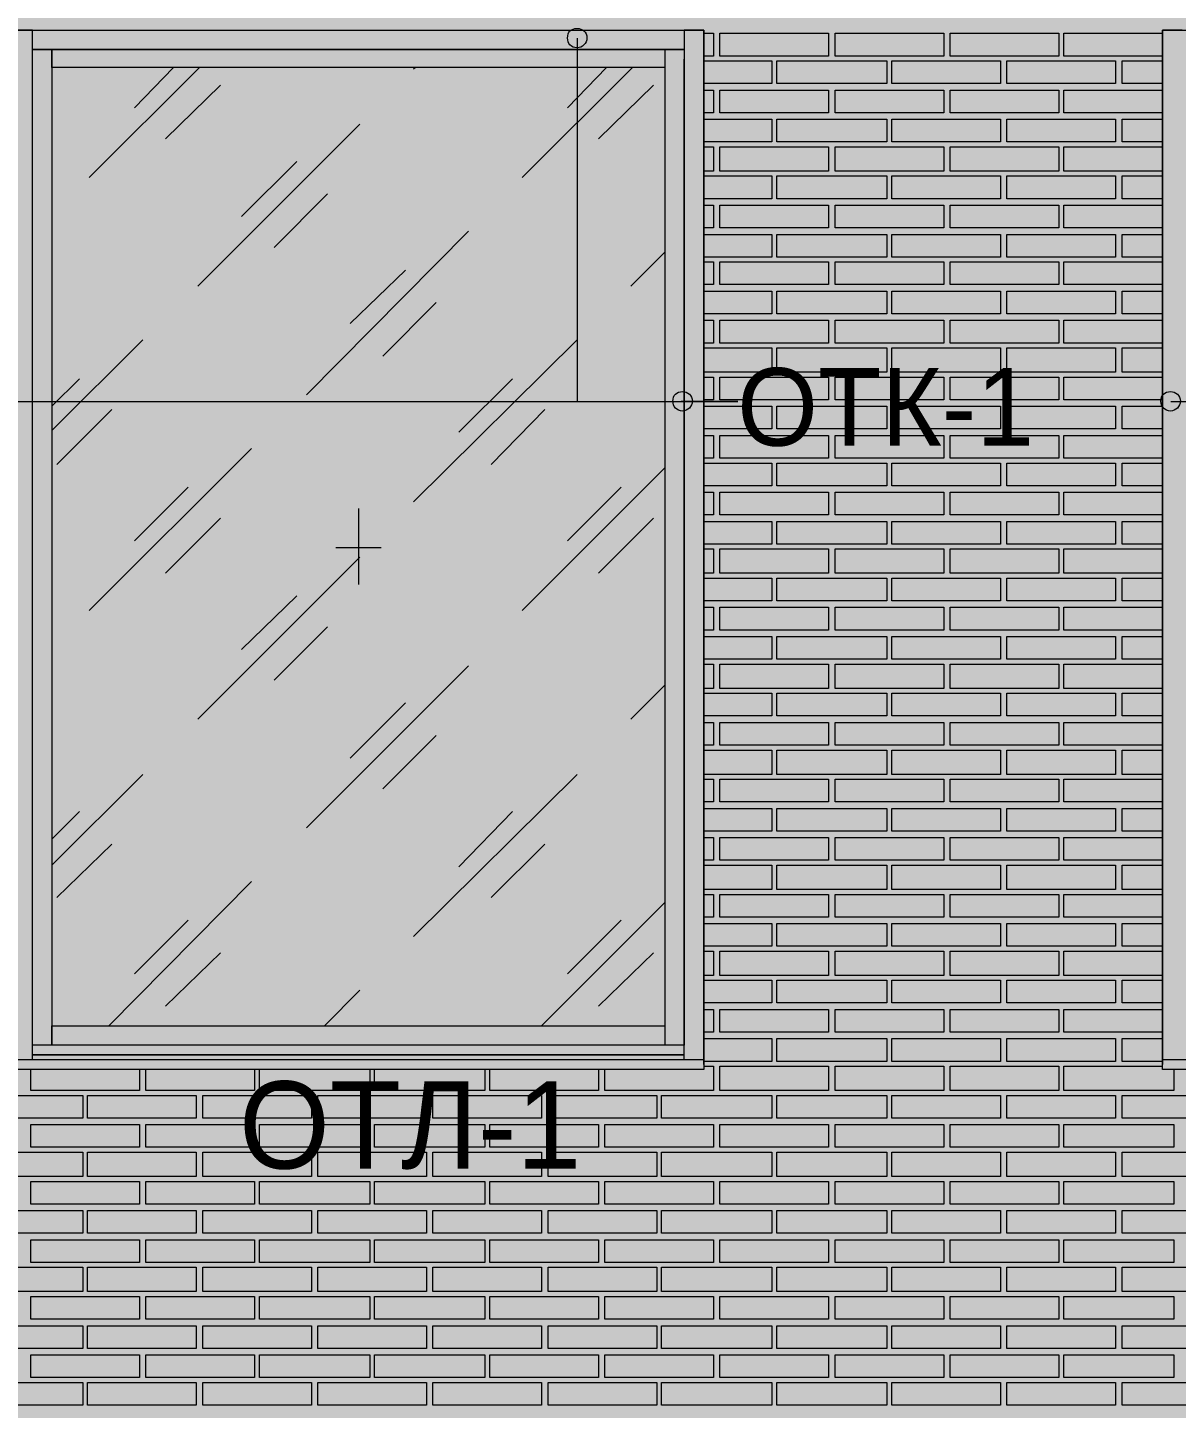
# Model space of a CAD drawing. Header units: millimetres. Extents: x -28928 to 100580, y -22867 to 36490.
# Drawn here: x 44019 to 47017, y 24390 to 27993 of the extents above; entities that cross this region are included whole.
import ezdxf

# ---------------------------------------------------------------- set-up
doc = ezdxf.new("R2010")
doc.units = ezdxf.units.MM
doc.layers.add('PDF _Геометрия', color=7, linetype='Continuous', true_color=0x8f8e8d)
doc.layers.add('PDF _Сплошная заливка', color=7, linetype='Continuous', true_color=0xffffff)
doc.layers.add('PDF _Текст', color=7, linetype='Continuous')

msp = doc.modelspace()

# ---------------------------------------------------------------- hatches: boundary and pattern name
at = {"layer": 'PDF _Сплошная заливка', "true_color": 0xdcd6cf, "transparency": 33554559}
msp.add_hatch(color=254, dxfattribs=at).paths.add_polyline_path([(19133.7, 30089.1), (19133.7, 16343.4), (52641.4, 16343.4), (52641.4, 30089.1)])

# ---------------------------------------------------------------- linework, layer by layer
at = {"layer": 'PDF _Геометрия', "color": 7, "lineweight": 9}
for points in [[(44031.8, 25299.9), (44031.8, 25363.4), (44031.8, 27910.3), (44031.8, 27986.4), (43985.3, 27986.4), (43985.3, 27910.3), (43985.3, 25363.4), (43985.3, 25287.2), (43985.3, 27986.4), (45783.4, 27986.4), (45783.4, 25287.2), (45783.4, 25363.4), (45783.4, 27910.3), (45783.4, 27986.4), (45732.6, 27986.4), (45732.6, 27910.3)], [(45453.4, 27965.3), (45453.4, 27017.6), (45872.2, 27017.6), (45724.1, 27017.6)], [(47031.4, 27986.4), (46980.7, 27986.4), (46980.7, 27910.3), (46980.7, 26636.8), (46980.7, 25363.4), (46980.7, 25287.2), (46980.7, 27986.4), (48778.7, 27986.4)], [(45732.6, 25338), (44031.8, 25338), (44031.8, 27910.3), (44031.8, 27935.7), (44082.6, 27935.7), (44082.6, 27910.3), (44082.6, 25338), (44031.8, 25338)], [(45681.8, 27935.7), (45732.6, 27935.7)], [(45681.8, 27935.7), (45681.8, 27910.3)], [(44179.9, 27601.4), (44467.6, 27889.1)], [(44298.4, 27783.4), (44399.9, 27889.1)], [(45026.1, 27884.9), (45030.3, 27889.1)], [(45309.5, 27601.4), (45597.2, 27889.1)], [(45428, 27783.4), (45529.5, 27889.1)], [(45681.8, 27910.3), (45681.8, 25338)], [(45732.6, 25299.9), (45732.6, 25363.4), (45732.6, 27910.3), (45732.6, 25338)], [(44378.7, 27703), (44522.6, 27842.6)], [(45508.4, 27703), (45652.2, 27842.6)], [(44463.4, 27318), (44886.4, 27741)], [(44577.6, 27499.9), (44721.4, 27643.7)], [(44662.2, 27419.5), (44801.8, 27559.1)], [(44746.8, 27034.5), (45169.9, 27461.8)], [(45593, 27318), (45681.8, 27406.8)], [(44861.1, 27220.7), (45004.9, 27360.3)], [(44945.7, 27136), (45085.3, 27275.7)], [(44082.6, 26941.4), (44319.5, 27178.4)], [(45026.1, 26755.3), (45453.4, 27178.4)], [(44082.6, 27004.9), (44154.5, 27076.8)], [(45144.5, 26937.2), (45284.1, 27076.8)], [(43976.8, 27017.6), (45872.2, 27017.6)], [(44095.3, 26852.6), (44239.1, 26996.4)], [(45229.1, 26852.6), (45368.7, 26996.4)], [(47001.8, 27017.6), (48893, 27017.6)], [(44179.9, 26471.8), (44603, 26894.9)], [(45309.5, 26471.8), (45681.8, 26844.1)], [(44298.4, 26653.7), (44438, 26793.4)], [(45428, 26653.7), (45567.6, 26793.4)], [(44882.2, 26738.4), (44882.2, 26539.5)], [(44378.7, 26569.1), (44522.6, 26713)], [(45508.4, 26569.1), (45652.2, 26713)], [(44823, 26636.8), (44941.4, 26636.8)], [(44463.4, 26188.4), (44886.4, 26611.4)], [(44577.6, 26370.3), (44721.4, 26509.9)], [(44662.2, 26289.9), (44801.8, 26429.5)], [(44746.8, 25904.9), (45169.9, 26328)], [(45593, 26188.4), (45681.8, 26277.2)], [(44861.1, 26086.8), (45004.9, 26230.7)], [(44945.7, 26006.4), (45085.3, 26146)], [(44082.6, 25807.6), (44319.5, 26044.5)], [(45026.1, 25621.4), (45453.4, 26044.5)], [(44082.6, 25875.3), (44154.5, 25947.2)], [(45144.5, 25803.4), (45284.1, 25947.2)], [(44095.3, 25723), (44239.1, 25862.6)], [(45229.1, 25723), (45368.7, 25862.6)], [(44230.7, 25388.7), (44603, 25765.3)], [(45360.3, 25388.7), (45681.8, 25710.3)], [(44298.4, 25524.1), (44438, 25663.7)], [(45428, 25524.1), (45567.6, 25663.7)], [(44378.7, 25439.5), (44522.6, 25579.1)], [(45508.4, 25439.5), (45652.2, 25579.1)], [(44793.4, 25388.7), (44886.4, 25481.8)], [(45732.6, 25338), (45681.8, 25338)], [(45783.4, 25304.1), (45783.4, 25299.9), (43985.3, 25299.9), (43985.3, 25304.1)], [(45783.4, 25299.9), (45783.4, 25274.5), (43985.3, 25274.5), (43985.3, 25299.9)], [(45732.6, 25312.6), (44031.8, 25312.6), (45732.6, 25312.6)], [(45732.6, 25312.6), (44031.8, 25312.6)], [(48778.7, 25304.1), (48778.7, 25299.9), (46980.7, 25299.9), (46980.7, 25304.1)], [(48778.7, 25299.9), (48778.7, 25274.5), (46980.7, 25274.5), (46980.7, 25299.9)], [(45783.4, 25283), (45783.4, 25274.5)], [(46980.7, 25274.5), (46980.7, 25283)]]:
    msp.add_lwpolyline(points, dxfattribs=at)
for points in [[(44057.2, 27935.7), (44031.8, 27935.7), (44031.8, 27986.4), (44057.2, 27986.4), (45732.6, 27986.4), (45732.6, 27935.7)], [(45681.8, 27889.1), (44082.6, 27889.1), (44082.6, 27935.7), (45681.8, 27935.7)], [(45681.8, 25338), (44082.6, 25338), (44082.6, 25388.7), (45681.8, 25388.7)]]:
    msp.add_lwpolyline(points, close=True, dxfattribs=at)
at = {"layer": 'PDF _Геометрия', "lineweight": 9}
for points in [[(45783.4, 27978), (45808.7, 27978), (45808.7, 27918.7), (45783.4, 27918.7)], [(46980.7, 27918.7), (46722.6, 27918.7), (46722.6, 27978), (46980.7, 27978)], [(45783.4, 27906), (45817.2, 27906), (45961.1, 27906), (45961.1, 27846.8), (45817.2, 27846.8), (45783.4, 27846.8)], [(46980.7, 27846.8), (46874.9, 27846.8), (46874.9, 27906), (46980.7, 27906)], [(45783.4, 27829.9), (45808.7, 27829.9), (45808.7, 27770.7), (45783.4, 27770.7)], [(46980.7, 27770.7), (46722.6, 27770.7), (46722.6, 27829.9), (46980.7, 27829.9)], [(45783.4, 27753.7), (45817.2, 27753.7), (45961.1, 27753.7), (45961.1, 27694.5), (45817.2, 27694.5), (45783.4, 27694.5)], [(46980.7, 27694.5), (46874.9, 27694.5), (46874.9, 27753.7), (46980.7, 27753.7)], [(45783.4, 27681.8), (45808.7, 27681.8), (45808.7, 27618.4), (45783.4, 27618.4)], [(46980.7, 27618.4), (46722.6, 27618.4), (46722.6, 27681.8), (46980.7, 27681.8)], [(45783.4, 27605.7), (45817.2, 27605.7), (45961.1, 27605.7), (45961.1, 27546.4), (45817.2, 27546.4), (45783.4, 27546.4)], [(46980.7, 27546.4), (46874.9, 27546.4), (46874.9, 27605.7), (46980.7, 27605.7)], [(45783.4, 27529.5), (45808.7, 27529.5), (45808.7, 27470.3), (45783.4, 27470.3)], [(46980.7, 27470.3), (46722.6, 27470.3), (46722.6, 27529.5), (46980.7, 27529.5)], [(45783.4, 27453.4), (45817.2, 27453.4), (45961.1, 27453.4), (45961.1, 27394.1), (45817.2, 27394.1), (45783.4, 27394.1)], [(46980.7, 27394.1), (46874.9, 27394.1), (46874.9, 27453.4), (46980.7, 27453.4)], [(45783.4, 27381.4), (45808.7, 27381.4), (45808.7, 27322.2), (45783.4, 27322.2)], [(46980.7, 27322.2), (46722.6, 27322.2), (46722.6, 27381.4), (46980.7, 27381.4)], [(45783.4, 27305.3), (45817.2, 27305.3), (45961.1, 27305.3), (45961.1, 27246), (45817.2, 27246), (45783.4, 27246)], [(46980.7, 27246), (46874.9, 27246), (46874.9, 27305.3), (46980.7, 27305.3)], [(45783.4, 27229.1), (45808.7, 27229.1), (45808.7, 27169.9), (45783.4, 27169.9)], [(46980.7, 27169.9), (46722.6, 27169.9), (46722.6, 27229.1), (46980.7, 27229.1)], [(45783.4, 27157.2), (45817.2, 27157.2), (45961.1, 27157.2), (45961.1, 27093.7), (45817.2, 27093.7), (45783.4, 27093.7)], [(46980.7, 27093.7), (46874.9, 27093.7), (46874.9, 27157.2), (46980.7, 27157.2)], [(45783.4, 27081), (45808.7, 27081), (45808.7, 27021.8), (45783.4, 27021.8)], [(46980.7, 27021.8), (46722.6, 27021.8), (46722.6, 27081), (46980.7, 27081)], [(45783.4, 27004.9), (45817.2, 27004.9), (45961.1, 27004.9), (45961.1, 26945.7), (45817.2, 26945.7), (45783.4, 26945.7)], [(46980.7, 26945.7), (46874.9, 26945.7), (46874.9, 27004.9), (46980.7, 27004.9)], [(45783.4, 26928.7), (45808.7, 26928.7), (45808.7, 26869.5), (45783.4, 26869.5)], [(46980.7, 26869.5), (46722.6, 26869.5), (46722.6, 26928.7), (46980.7, 26928.7)], [(45783.4, 26856.8), (45817.2, 26856.8), (45961.1, 26856.8), (45961.1, 26797.6), (45817.2, 26797.6), (45783.4, 26797.6)], [(46980.7, 26797.6), (46874.9, 26797.6), (46874.9, 26856.8), (46980.7, 26856.8)], [(45783.4, 26780.7), (45808.7, 26780.7), (45808.7, 26721.4), (45783.4, 26721.4)], [(46980.7, 26721.4), (46722.6, 26721.4), (46722.6, 26780.7), (46980.7, 26780.7)], [(45783.4, 26704.5), (45817.2, 26704.5), (45961.1, 26704.5), (45961.1, 26645.3), (45817.2, 26645.3), (45783.4, 26645.3)], [(46980.7, 26645.3), (46874.9, 26645.3), (46874.9, 26704.5), (46980.7, 26704.5)], [(45783.4, 26632.6), (45808.7, 26632.6), (45808.7, 26569.1), (45783.4, 26569.1)], [(46980.7, 26569.1), (46722.6, 26569.1), (46722.6, 26632.6), (46980.7, 26632.6)], [(45783.4, 26556.4), (45817.2, 26556.4), (45961.1, 26556.4), (45961.1, 26497.2), (45817.2, 26497.2), (45783.4, 26497.2)], [(46980.7, 26497.2), (46874.9, 26497.2), (46874.9, 26556.4), (46980.7, 26556.4)], [(45783.4, 26480.3), (45808.7, 26480.3), (45808.7, 26421), (45783.4, 26421)], [(46980.7, 26421), (46722.6, 26421), (46722.6, 26480.3), (46980.7, 26480.3)], [(45783.4, 26404.1), (45817.2, 26404.1), (45961.1, 26404.1), (45961.1, 26344.9), (45817.2, 26344.9), (45783.4, 26344.9)], [(46980.7, 26344.9), (46874.9, 26344.9), (46874.9, 26404.1), (46980.7, 26404.1)], [(45783.4, 26332.2), (45808.7, 26332.2), (45808.7, 26268.7), (45783.4, 26268.7)], [(46980.7, 26268.7), (46722.6, 26268.7), (46722.6, 26332.2), (46980.7, 26332.2)], [(45783.4, 26256), (45817.2, 26256), (45961.1, 26256), (45961.1, 26196.8), (45817.2, 26196.8), (45783.4, 26196.8)], [(46980.7, 26196.8), (46874.9, 26196.8), (46874.9, 26256), (46980.7, 26256)], [(45783.4, 26179.9), (45808.7, 26179.9), (45808.7, 26120.7), (45783.4, 26120.7)], [(46980.7, 26120.7), (46722.6, 26120.7), (46722.6, 26179.9), (46980.7, 26179.9)], [(45783.4, 26108), (45817.2, 26108), (45961.1, 26108), (45961.1, 26044.5), (45817.2, 26044.5), (45783.4, 26044.5)], [(46980.7, 26044.5), (46874.9, 26044.5), (46874.9, 26108), (46980.7, 26108)], [(45783.4, 26031.8), (45808.7, 26031.8), (45808.7, 25972.6), (45783.4, 25972.6)], [(46980.7, 25972.6), (46722.6, 25972.6), (46722.6, 26031.8), (46980.7, 26031.8)], [(45783.4, 25955.7), (45817.2, 25955.7), (45961.1, 25955.7), (45961.1, 25896.4), (45817.2, 25896.4), (45783.4, 25896.4)], [(46980.7, 25896.4), (46874.9, 25896.4), (46874.9, 25955.7), (46980.7, 25955.7)], [(45783.4, 25879.5), (45808.7, 25879.5), (45808.7, 25820.3), (45783.4, 25820.3)], [(46980.7, 25820.3), (46722.6, 25820.3), (46722.6, 25879.5), (46980.7, 25879.5)], [(45783.4, 25807.6), (45817.2, 25807.6), (45961.1, 25807.6), (45961.1, 25744.1), (45817.2, 25744.1), (45783.4, 25744.1)], [(46980.7, 25744.1), (46874.9, 25744.1), (46874.9, 25807.6), (46980.7, 25807.6)], [(45783.4, 25731.4), (45808.7, 25731.4), (45808.7, 25672.2), (45783.4, 25672.2)], [(46980.7, 25672.2), (46722.6, 25672.2), (46722.6, 25731.4), (46980.7, 25731.4)], [(45783.4, 25655.3), (45817.2, 25655.3), (45961.1, 25655.3), (45961.1, 25596), (45817.2, 25596), (45783.4, 25596)], [(46980.7, 25596), (46874.9, 25596), (46874.9, 25655.3), (46980.7, 25655.3)], [(45783.4, 25583.4), (45808.7, 25583.4), (45808.7, 25519.9), (45783.4, 25519.9)], [(46980.7, 25519.9), (46722.6, 25519.9), (46722.6, 25583.4), (46980.7, 25583.4)], [(45783.4, 25507.2), (45817.2, 25507.2), (45961.1, 25507.2), (45961.1, 25448), (45817.2, 25448), (45783.4, 25448)], [(46980.7, 25448), (46874.9, 25448), (46874.9, 25507.2), (46980.7, 25507.2)], [(45783.4, 25431), (45808.7, 25431), (45808.7, 25371.8), (45783.4, 25371.8)], [(46980.7, 25371.8), (46722.6, 25371.8), (46722.6, 25431), (46980.7, 25431)], [(45783.4, 25354.9), (45817.2, 25354.9), (45961.1, 25354.9), (45961.1, 25295.7), (45817.2, 25295.7), (45783.4, 25295.7)], [(46980.7, 25295.7), (46874.9, 25295.7), (46874.9, 25354.9), (46980.7, 25354.9)], [(44311.1, 25274.5), (44311.1, 25219.5), (44027.6, 25219.5), (44027.6, 25274.5)], [(44611.4, 25274.5), (44611.4, 25219.5), (44328, 25219.5), (44328, 25274.5)], [(44911.8, 25274.5), (44911.8, 25219.5), (44624.1, 25219.5), (44624.1, 25274.5)], [(45212.2, 25274.5), (45212.2, 25219.5), (44924.5, 25219.5), (44924.5, 25274.5)], [(45508.4, 25274.5), (45508.4, 25219.5), (45224.9, 25219.5), (45224.9, 25274.5)], [(45783.4, 25283), (45808.7, 25283), (45808.7, 25219.5), (45525.3, 25219.5), (45525.3, 25274.5)], [(47010.3, 25274.5), (47010.3, 25219.5), (46722.6, 25219.5), (46722.6, 25283), (46980.7, 25283)]]:
    msp.add_lwpolyline(points, dxfattribs=at)
for points in [[(46109.1, 27978), (46109.1, 27918.7), (45825.7, 27918.7), (45825.7, 27978)], [(46409.5, 27978), (46409.5, 27918.7), (46126.1, 27918.7), (46126.1, 27978)], [(46709.9, 27978), (46709.9, 27918.7), (46426.4, 27918.7), (46426.4, 27978)], [(46261.4, 27846.8), (46117.6, 27846.8), (45973.7, 27846.8), (45973.7, 27906), (46117.6, 27906), (46261.4, 27906)], [(46557.6, 27846.8), (46418, 27846.8), (46274.1, 27846.8), (46274.1, 27906), (46418, 27906), (46557.6, 27906)], [(46858, 27846.8), (46718.4, 27846.8), (46574.5, 27846.8), (46574.5, 27906), (46718.4, 27906), (46858, 27906)], [(46109.1, 27829.9), (46109.1, 27770.7), (45825.7, 27770.7), (45825.7, 27829.9)], [(46409.5, 27829.9), (46409.5, 27770.7), (46126.1, 27770.7), (46126.1, 27829.9)], [(46709.9, 27829.9), (46709.9, 27770.7), (46426.4, 27770.7), (46426.4, 27829.9)], [(46261.4, 27694.5), (46117.6, 27694.5), (45973.7, 27694.5), (45973.7, 27753.7), (46117.6, 27753.7), (46261.4, 27753.7)], [(46557.6, 27694.5), (46418, 27694.5), (46274.1, 27694.5), (46274.1, 27753.7), (46418, 27753.7), (46557.6, 27753.7)], [(46858, 27694.5), (46718.4, 27694.5), (46574.5, 27694.5), (46574.5, 27753.7), (46718.4, 27753.7), (46858, 27753.7)], [(46109.1, 27681.8), (46109.1, 27618.4), (45825.7, 27618.4), (45825.7, 27681.8)], [(46409.5, 27681.8), (46409.5, 27618.4), (46126.1, 27618.4), (46126.1, 27681.8)], [(46709.9, 27681.8), (46709.9, 27618.4), (46426.4, 27618.4), (46426.4, 27681.8)], [(46261.4, 27546.4), (46117.6, 27546.4), (45973.7, 27546.4), (45973.7, 27605.7), (46117.6, 27605.7), (46261.4, 27605.7)], [(46557.6, 27546.4), (46418, 27546.4), (46274.1, 27546.4), (46274.1, 27605.7), (46418, 27605.7), (46557.6, 27605.7)], [(46858, 27546.4), (46718.4, 27546.4), (46574.5, 27546.4), (46574.5, 27605.7), (46718.4, 27605.7), (46858, 27605.7)], [(46109.1, 27529.5), (46109.1, 27470.3), (45825.7, 27470.3), (45825.7, 27529.5)], [(46409.5, 27529.5), (46409.5, 27470.3), (46126.1, 27470.3), (46126.1, 27529.5)], [(46709.9, 27529.5), (46709.9, 27470.3), (46426.4, 27470.3), (46426.4, 27529.5)], [(46261.4, 27394.1), (46117.6, 27394.1), (45973.7, 27394.1), (45973.7, 27453.4), (46117.6, 27453.4), (46261.4, 27453.4)], [(46557.6, 27394.1), (46418, 27394.1), (46274.1, 27394.1), (46274.1, 27453.4), (46418, 27453.4), (46557.6, 27453.4)], [(46858, 27394.1), (46718.4, 27394.1), (46574.5, 27394.1), (46574.5, 27453.4), (46718.4, 27453.4), (46858, 27453.4)], [(46109.1, 27381.4), (46109.1, 27322.2), (45825.7, 27322.2), (45825.7, 27381.4)], [(46409.5, 27381.4), (46409.5, 27322.2), (46126.1, 27322.2), (46126.1, 27381.4)], [(46709.9, 27381.4), (46709.9, 27322.2), (46426.4, 27322.2), (46426.4, 27381.4)], [(46261.4, 27246), (46117.6, 27246), (45973.7, 27246), (45973.7, 27305.3), (46117.6, 27305.3), (46261.4, 27305.3)], [(46557.6, 27246), (46418, 27246), (46274.1, 27246), (46274.1, 27305.3), (46418, 27305.3), (46557.6, 27305.3)], [(46858, 27246), (46718.4, 27246), (46574.5, 27246), (46574.5, 27305.3), (46718.4, 27305.3), (46858, 27305.3)], [(46109.1, 27229.1), (46109.1, 27169.9), (45825.7, 27169.9), (45825.7, 27229.1)], [(46409.5, 27229.1), (46409.5, 27169.9), (46126.1, 27169.9), (46126.1, 27229.1)], [(46709.9, 27229.1), (46709.9, 27169.9), (46426.4, 27169.9), (46426.4, 27229.1)], [(46261.4, 27093.7), (46117.6, 27093.7), (45973.7, 27093.7), (45973.7, 27157.2), (46117.6, 27157.2), (46261.4, 27157.2)], [(46557.6, 27093.7), (46418, 27093.7), (46274.1, 27093.7), (46274.1, 27157.2), (46418, 27157.2), (46557.6, 27157.2)], [(46858, 27093.7), (46718.4, 27093.7), (46574.5, 27093.7), (46574.5, 27157.2), (46718.4, 27157.2), (46858, 27157.2)], [(46109.1, 27081), (46109.1, 27021.8), (45825.7, 27021.8), (45825.7, 27081)], [(46409.5, 27081), (46409.5, 27021.8), (46126.1, 27021.8), (46126.1, 27081)], [(46709.9, 27081), (46709.9, 27021.8), (46426.4, 27021.8), (46426.4, 27081)], [(46261.4, 26945.7), (46117.6, 26945.7), (45973.7, 26945.7), (45973.7, 27004.9), (46117.6, 27004.9), (46261.4, 27004.9)], [(46557.6, 26945.7), (46418, 26945.7), (46274.1, 26945.7), (46274.1, 27004.9), (46418, 27004.9), (46557.6, 27004.9)], [(46858, 26945.7), (46718.4, 26945.7), (46574.5, 26945.7), (46574.5, 27004.9), (46718.4, 27004.9), (46858, 27004.9)], [(46109.1, 26928.7), (46109.1, 26869.5), (45825.7, 26869.5), (45825.7, 26928.7)], [(46409.5, 26928.7), (46409.5, 26869.5), (46126.1, 26869.5), (46126.1, 26928.7)], [(46709.9, 26928.7), (46709.9, 26869.5), (46426.4, 26869.5), (46426.4, 26928.7)], [(46261.4, 26797.6), (46117.6, 26797.6), (45973.7, 26797.6), (45973.7, 26856.8), (46117.6, 26856.8), (46261.4, 26856.8)], [(46557.6, 26797.6), (46418, 26797.6), (46274.1, 26797.6), (46274.1, 26856.8), (46418, 26856.8), (46557.6, 26856.8)], [(46858, 26797.6), (46718.4, 26797.6), (46574.5, 26797.6), (46574.5, 26856.8), (46718.4, 26856.8), (46858, 26856.8)], [(46109.1, 26780.7), (46109.1, 26721.4), (45825.7, 26721.4), (45825.7, 26780.7)], [(46409.5, 26780.7), (46409.5, 26721.4), (46126.1, 26721.4), (46126.1, 26780.7)], [(46709.9, 26780.7), (46709.9, 26721.4), (46426.4, 26721.4), (46426.4, 26780.7)], [(46261.4, 26645.3), (46117.6, 26645.3), (45973.7, 26645.3), (45973.7, 26704.5), (46117.6, 26704.5), (46261.4, 26704.5)], [(46557.6, 26645.3), (46418, 26645.3), (46274.1, 26645.3), (46274.1, 26704.5), (46418, 26704.5), (46557.6, 26704.5)], [(46858, 26645.3), (46718.4, 26645.3), (46574.5, 26645.3), (46574.5, 26704.5), (46718.4, 26704.5), (46858, 26704.5)], [(46109.1, 26632.6), (46109.1, 26569.1), (45825.7, 26569.1), (45825.7, 26632.6)], [(46409.5, 26632.6), (46409.5, 26569.1), (46126.1, 26569.1), (46126.1, 26632.6)], [(46709.9, 26632.6), (46709.9, 26569.1), (46426.4, 26569.1), (46426.4, 26632.6)], [(46261.4, 26497.2), (46117.6, 26497.2), (45973.7, 26497.2), (45973.7, 26556.4), (46117.6, 26556.4), (46261.4, 26556.4)], [(46557.6, 26497.2), (46418, 26497.2), (46274.1, 26497.2), (46274.1, 26556.4), (46418, 26556.4), (46557.6, 26556.4)], [(46858, 26497.2), (46718.4, 26497.2), (46574.5, 26497.2), (46574.5, 26556.4), (46718.4, 26556.4), (46858, 26556.4)], [(46109.1, 26480.3), (46109.1, 26421), (45825.7, 26421), (45825.7, 26480.3)], [(46409.5, 26480.3), (46409.5, 26421), (46126.1, 26421), (46126.1, 26480.3)], [(46709.9, 26480.3), (46709.9, 26421), (46426.4, 26421), (46426.4, 26480.3)], [(46261.4, 26344.9), (46117.6, 26344.9), (45973.7, 26344.9), (45973.7, 26404.1), (46117.6, 26404.1), (46261.4, 26404.1)], [(46557.6, 26344.9), (46418, 26344.9), (46274.1, 26344.9), (46274.1, 26404.1), (46418, 26404.1), (46557.6, 26404.1)], [(46858, 26344.9), (46718.4, 26344.9), (46574.5, 26344.9), (46574.5, 26404.1), (46718.4, 26404.1), (46858, 26404.1)], [(46109.1, 26332.2), (46109.1, 26268.7), (45825.7, 26268.7), (45825.7, 26332.2)], [(46409.5, 26332.2), (46409.5, 26268.7), (46126.1, 26268.7), (46126.1, 26332.2)], [(46709.9, 26332.2), (46709.9, 26268.7), (46426.4, 26268.7), (46426.4, 26332.2)], [(46261.4, 26196.8), (46117.6, 26196.8), (45973.7, 26196.8), (45973.7, 26256), (46117.6, 26256), (46261.4, 26256)], [(46557.6, 26196.8), (46418, 26196.8), (46274.1, 26196.8), (46274.1, 26256), (46418, 26256), (46557.6, 26256)], [(46858, 26196.8), (46718.4, 26196.8), (46574.5, 26196.8), (46574.5, 26256), (46718.4, 26256), (46858, 26256)], [(46109.1, 26179.9), (46109.1, 26120.7), (45825.7, 26120.7), (45825.7, 26179.9)], [(46409.5, 26179.9), (46409.5, 26120.7), (46126.1, 26120.7), (46126.1, 26179.9)], [(46709.9, 26179.9), (46709.9, 26120.7), (46426.4, 26120.7), (46426.4, 26179.9)], [(46261.4, 26044.5), (46117.6, 26044.5), (45973.7, 26044.5), (45973.7, 26108), (46117.6, 26108), (46261.4, 26108)], [(46557.6, 26044.5), (46418, 26044.5), (46274.1, 26044.5), (46274.1, 26108), (46418, 26108), (46557.6, 26108)], [(46858, 26044.5), (46718.4, 26044.5), (46574.5, 26044.5), (46574.5, 26108), (46718.4, 26108), (46858, 26108)], [(46109.1, 26031.8), (46109.1, 25972.6), (45825.7, 25972.6), (45825.7, 26031.8)], [(46409.5, 26031.8), (46409.5, 25972.6), (46126.1, 25972.6), (46126.1, 26031.8)], [(46709.9, 26031.8), (46709.9, 25972.6), (46426.4, 25972.6), (46426.4, 26031.8)], [(46261.4, 25896.4), (46117.6, 25896.4), (45973.7, 25896.4), (45973.7, 25955.7), (46117.6, 25955.7), (46261.4, 25955.7)], [(46557.6, 25896.4), (46418, 25896.4), (46274.1, 25896.4), (46274.1, 25955.7), (46418, 25955.7), (46557.6, 25955.7)], [(46858, 25896.4), (46718.4, 25896.4), (46574.5, 25896.4), (46574.5, 25955.7), (46718.4, 25955.7), (46858, 25955.7)], [(46109.1, 25879.5), (46109.1, 25820.3), (45825.7, 25820.3), (45825.7, 25879.5)], [(46409.5, 25879.5), (46409.5, 25820.3), (46126.1, 25820.3), (46126.1, 25879.5)], [(46709.9, 25879.5), (46709.9, 25820.3), (46426.4, 25820.3), (46426.4, 25879.5)], [(46261.4, 25744.1), (46117.6, 25744.1), (45973.7, 25744.1), (45973.7, 25807.6), (46117.6, 25807.6), (46261.4, 25807.6)], [(46557.6, 25744.1), (46418, 25744.1), (46274.1, 25744.1), (46274.1, 25807.6), (46418, 25807.6), (46557.6, 25807.6)], [(46858, 25744.1), (46718.4, 25744.1), (46574.5, 25744.1), (46574.5, 25807.6), (46718.4, 25807.6), (46858, 25807.6)], [(46109.1, 25731.4), (46109.1, 25672.2), (45825.7, 25672.2), (45825.7, 25731.4)], [(46409.5, 25731.4), (46409.5, 25672.2), (46126.1, 25672.2), (46126.1, 25731.4)], [(46709.9, 25731.4), (46709.9, 25672.2), (46426.4, 25672.2), (46426.4, 25731.4)], [(46261.4, 25596), (46117.6, 25596), (45973.7, 25596), (45973.7, 25655.3), (46117.6, 25655.3), (46261.4, 25655.3)], [(46557.6, 25596), (46418, 25596), (46274.1, 25596), (46274.1, 25655.3), (46418, 25655.3), (46557.6, 25655.3)], [(46858, 25596), (46718.4, 25596), (46574.5, 25596), (46574.5, 25655.3), (46718.4, 25655.3), (46858, 25655.3)], [(46109.1, 25583.4), (46109.1, 25519.9), (45825.7, 25519.9), (45825.7, 25583.4)], [(46409.5, 25583.4), (46409.5, 25519.9), (46126.1, 25519.9), (46126.1, 25583.4)], [(46709.9, 25583.4), (46709.9, 25519.9), (46426.4, 25519.9), (46426.4, 25583.4)], [(46261.4, 25448), (46117.6, 25448), (45973.7, 25448), (45973.7, 25507.2), (46117.6, 25507.2), (46261.4, 25507.2)], [(46557.6, 25448), (46418, 25448), (46274.1, 25448), (46274.1, 25507.2), (46418, 25507.2), (46557.6, 25507.2)], [(46858, 25448), (46718.4, 25448), (46574.5, 25448), (46574.5, 25507.2), (46718.4, 25507.2), (46858, 25507.2)], [(46109.1, 25431), (46109.1, 25371.8), (45825.7, 25371.8), (45825.7, 25431)], [(46409.5, 25431), (46409.5, 25371.8), (46126.1, 25371.8), (46126.1, 25431)], [(46709.9, 25431), (46709.9, 25371.8), (46426.4, 25371.8), (46426.4, 25431)], [(46261.4, 25295.7), (46117.6, 25295.7), (45973.7, 25295.7), (45973.7, 25354.9), (46117.6, 25354.9), (46261.4, 25354.9)], [(46557.6, 25295.7), (46418, 25295.7), (46274.1, 25295.7), (46274.1, 25354.9), (46418, 25354.9), (46557.6, 25354.9)], [(46858, 25295.7), (46718.4, 25295.7), (46574.5, 25295.7), (46574.5, 25354.9), (46718.4, 25354.9), (46858, 25354.9)], [(46109.1, 25283), (46109.1, 25219.5), (45825.7, 25219.5), (45825.7, 25283)], [(46409.5, 25283), (46409.5, 25219.5), (46126.1, 25219.5), (46126.1, 25283)], [(46709.9, 25283), (46709.9, 25219.5), (46426.4, 25219.5), (46426.4, 25283)], [(44163, 25147.6), (44019.1, 25147.6), (43875.3, 25147.6), (43875.3, 25206.8), (44019.1, 25206.8), (44163, 25206.8)], [(44459.1, 25147.6), (44319.5, 25147.6), (44175.7, 25147.6), (44175.7, 25206.8), (44319.5, 25206.8), (44459.1, 25206.8)], [(44759.5, 25147.6), (44619.9, 25147.6), (44476.1, 25147.6), (44476.1, 25206.8), (44619.9, 25206.8), (44759.5, 25206.8)], [(45059.9, 25147.6), (44916.1, 25147.6), (44776.4, 25147.6), (44776.4, 25206.8), (44916.1, 25206.8), (45059.9, 25206.8)], [(45360.3, 25147.6), (45216.4, 25147.6), (45076.8, 25147.6), (45076.8, 25206.8), (45216.4, 25206.8), (45360.3, 25206.8)], [(45660.7, 25147.6), (45516.8, 25147.6), (45377.2, 25147.6), (45377.2, 25206.8), (45516.8, 25206.8), (45660.7, 25206.8)], [(45961.1, 25147.6), (45817.2, 25147.6), (45673.4, 25147.6), (45673.4, 25206.8), (45817.2, 25206.8), (45961.1, 25206.8)], [(46261.4, 25147.6), (46117.6, 25147.6), (45973.7, 25147.6), (45973.7, 25206.8), (46117.6, 25206.8), (46261.4, 25206.8)], [(46557.6, 25147.6), (46418, 25147.6), (46274.1, 25147.6), (46274.1, 25206.8), (46418, 25206.8), (46557.6, 25206.8)], [(46858, 25147.6), (46718.4, 25147.6), (46574.5, 25147.6), (46574.5, 25206.8), (46718.4, 25206.8), (46858, 25206.8)], [(47158.4, 25147.6), (47018.7, 25147.6), (46874.9, 25147.6), (46874.9, 25206.8), (47018.7, 25206.8), (47158.4, 25206.8)], [(44311.1, 25130.7), (44311.1, 25071.4), (44027.6, 25071.4), (44027.6, 25130.7)], [(44611.4, 25130.7), (44611.4, 25071.4), (44328, 25071.4), (44328, 25130.7)], [(44911.8, 25130.7), (44911.8, 25071.4), (44624.1, 25071.4), (44624.1, 25130.7)], [(45212.2, 25130.7), (45212.2, 25071.4), (44924.5, 25071.4), (44924.5, 25130.7)], [(45508.4, 25130.7), (45508.4, 25071.4), (45224.9, 25071.4), (45224.9, 25130.7)], [(45808.7, 25130.7), (45808.7, 25071.4), (45525.3, 25071.4), (45525.3, 25130.7)], [(46109.1, 25130.7), (46109.1, 25071.4), (45825.7, 25071.4), (45825.7, 25130.7)], [(46409.5, 25130.7), (46409.5, 25071.4), (46126.1, 25071.4), (46126.1, 25130.7)], [(46709.9, 25130.7), (46709.9, 25071.4), (46426.4, 25071.4), (46426.4, 25130.7)], [(47010.3, 25130.7), (47010.3, 25071.4), (46722.6, 25071.4), (46722.6, 25130.7)], [(44163, 24995.3), (44019.1, 24995.3), (43875.3, 24995.3), (43875.3, 25058.7), (44019.1, 25058.7), (44163, 25058.7)], [(44459.1, 24995.3), (44319.5, 24995.3), (44175.7, 24995.3), (44175.7, 25058.7), (44319.5, 25058.7), (44459.1, 25058.7)], [(44759.5, 24995.3), (44619.9, 24995.3), (44476.1, 24995.3), (44476.1, 25058.7), (44619.9, 25058.7), (44759.5, 25058.7)], [(45059.9, 24995.3), (44916.1, 24995.3), (44776.4, 24995.3), (44776.4, 25058.7), (44916.1, 25058.7), (45059.9, 25058.7)], [(45360.3, 24995.3), (45216.4, 24995.3), (45076.8, 24995.3), (45076.8, 25058.7), (45216.4, 25058.7), (45360.3, 25058.7)], [(45660.7, 24995.3), (45516.8, 24995.3), (45377.2, 24995.3), (45377.2, 25058.7), (45516.8, 25058.7), (45660.7, 25058.7)], [(45961.1, 24995.3), (45817.2, 24995.3), (45673.4, 24995.3), (45673.4, 25058.7), (45817.2, 25058.7), (45961.1, 25058.7)], [(46261.4, 24995.3), (46117.6, 24995.3), (45973.7, 24995.3), (45973.7, 25058.7), (46117.6, 25058.7), (46261.4, 25058.7)], [(46557.6, 24995.3), (46418, 24995.3), (46274.1, 24995.3), (46274.1, 25058.7), (46418, 25058.7), (46557.6, 25058.7)], [(46858, 24995.3), (46718.4, 24995.3), (46574.5, 24995.3), (46574.5, 25058.7), (46718.4, 25058.7), (46858, 25058.7)], [(47158.4, 24995.3), (47018.7, 24995.3), (46874.9, 24995.3), (46874.9, 25058.7), (47018.7, 25058.7), (47158.4, 25058.7)], [(44311.1, 24982.6), (44311.1, 24923.4), (44027.6, 24923.4), (44027.6, 24982.6)], [(44611.4, 24982.6), (44611.4, 24923.4), (44328, 24923.4), (44328, 24982.6)], [(44911.8, 24982.6), (44911.8, 24923.4), (44624.1, 24923.4), (44624.1, 24982.6)], [(45212.2, 24982.6), (45212.2, 24923.4), (44924.5, 24923.4), (44924.5, 24982.6)], [(45508.4, 24982.6), (45508.4, 24923.4), (45224.9, 24923.4), (45224.9, 24982.6)], [(45808.7, 24982.6), (45808.7, 24923.4), (45525.3, 24923.4), (45525.3, 24982.6)], [(46109.1, 24982.6), (46109.1, 24923.4), (45825.7, 24923.4), (45825.7, 24982.6)], [(46409.5, 24982.6), (46409.5, 24923.4), (46126.1, 24923.4), (46126.1, 24982.6)], [(46709.9, 24982.6), (46709.9, 24923.4), (46426.4, 24923.4), (46426.4, 24982.6)], [(47010.3, 24982.6), (47010.3, 24923.4), (46722.6, 24923.4), (46722.6, 24982.6)], [(44163, 24847.2), (44019.1, 24847.2), (43875.3, 24847.2), (43875.3, 24906.4), (44019.1, 24906.4), (44163, 24906.4)], [(44459.1, 24847.2), (44319.5, 24847.2), (44175.7, 24847.2), (44175.7, 24906.4), (44319.5, 24906.4), (44459.1, 24906.4)], [(44759.5, 24847.2), (44619.9, 24847.2), (44476.1, 24847.2), (44476.1, 24906.4), (44619.9, 24906.4), (44759.5, 24906.4)], [(45059.9, 24847.2), (44916.1, 24847.2), (44776.4, 24847.2), (44776.4, 24906.4), (44916.1, 24906.4), (45059.9, 24906.4)], [(45360.3, 24847.2), (45216.4, 24847.2), (45076.8, 24847.2), (45076.8, 24906.4), (45216.4, 24906.4), (45360.3, 24906.4)], [(45660.7, 24847.2), (45516.8, 24847.2), (45377.2, 24847.2), (45377.2, 24906.4), (45516.8, 24906.4), (45660.7, 24906.4)], [(45961.1, 24847.2), (45817.2, 24847.2), (45673.4, 24847.2), (45673.4, 24906.4), (45817.2, 24906.4), (45961.1, 24906.4)], [(46261.4, 24847.2), (46117.6, 24847.2), (45973.7, 24847.2), (45973.7, 24906.4), (46117.6, 24906.4), (46261.4, 24906.4)], [(46557.6, 24847.2), (46418, 24847.2), (46274.1, 24847.2), (46274.1, 24906.4), (46418, 24906.4), (46557.6, 24906.4)], [(46858, 24847.2), (46718.4, 24847.2), (46574.5, 24847.2), (46574.5, 24906.4), (46718.4, 24906.4), (46858, 24906.4)], [(47158.4, 24847.2), (47018.7, 24847.2), (46874.9, 24847.2), (46874.9, 24906.4), (47018.7, 24906.4), (47158.4, 24906.4)], [(44311.1, 24830.3), (44311.1, 24771), (44027.6, 24771), (44027.6, 24830.3)], [(44611.4, 24830.3), (44611.4, 24771), (44328, 24771), (44328, 24830.3)], [(44911.8, 24830.3), (44911.8, 24771), (44624.1, 24771), (44624.1, 24830.3)], [(45212.2, 24830.3), (45212.2, 24771), (44924.5, 24771), (44924.5, 24830.3)], [(45508.4, 24830.3), (45508.4, 24771), (45224.9, 24771), (45224.9, 24830.3)], [(45808.7, 24830.3), (45808.7, 24771), (45525.3, 24771), (45525.3, 24830.3)], [(46109.1, 24830.3), (46109.1, 24771), (45825.7, 24771), (45825.7, 24830.3)], [(46409.5, 24830.3), (46409.5, 24771), (46126.1, 24771), (46126.1, 24830.3)], [(46709.9, 24830.3), (46709.9, 24771), (46426.4, 24771), (46426.4, 24830.3)], [(47010.3, 24830.3), (47010.3, 24771), (46722.6, 24771), (46722.6, 24830.3)], [(44163, 24694.9), (44019.1, 24694.9), (43875.3, 24694.9), (43875.3, 24758.4), (44019.1, 24758.4), (44163, 24758.4)], [(44459.1, 24694.9), (44319.5, 24694.9), (44175.7, 24694.9), (44175.7, 24758.4), (44319.5, 24758.4), (44459.1, 24758.4)], [(44759.5, 24694.9), (44619.9, 24694.9), (44476.1, 24694.9), (44476.1, 24758.4), (44619.9, 24758.4), (44759.5, 24758.4)], [(45059.9, 24694.9), (44916.1, 24694.9), (44776.4, 24694.9), (44776.4, 24758.4), (44916.1, 24758.4), (45059.9, 24758.4)], [(45360.3, 24694.9), (45216.4, 24694.9), (45076.8, 24694.9), (45076.8, 24758.4), (45216.4, 24758.4), (45360.3, 24758.4)], [(45660.7, 24694.9), (45516.8, 24694.9), (45377.2, 24694.9), (45377.2, 24758.4), (45516.8, 24758.4), (45660.7, 24758.4)], [(45961.1, 24694.9), (45817.2, 24694.9), (45673.4, 24694.9), (45673.4, 24758.4), (45817.2, 24758.4), (45961.1, 24758.4)], [(46261.4, 24694.9), (46117.6, 24694.9), (45973.7, 24694.9), (45973.7, 24758.4), (46117.6, 24758.4), (46261.4, 24758.4)], [(46557.6, 24694.9), (46418, 24694.9), (46274.1, 24694.9), (46274.1, 24758.4), (46418, 24758.4), (46557.6, 24758.4)], [(46858, 24694.9), (46718.4, 24694.9), (46574.5, 24694.9), (46574.5, 24758.4), (46718.4, 24758.4), (46858, 24758.4)], [(47158.4, 24694.9), (47018.7, 24694.9), (46874.9, 24694.9), (46874.9, 24758.4), (47018.7, 24758.4), (47158.4, 24758.4)], [(44311.1, 24682.2), (44311.1, 24623), (44027.6, 24623), (44027.6, 24682.2)], [(44611.4, 24682.2), (44611.4, 24623), (44328, 24623), (44328, 24682.2)], [(44911.8, 24682.2), (44911.8, 24623), (44624.1, 24623), (44624.1, 24682.2)], [(45212.2, 24682.2), (45212.2, 24623), (44924.5, 24623), (44924.5, 24682.2)], [(45508.4, 24682.2), (45508.4, 24623), (45224.9, 24623), (45224.9, 24682.2)], [(45808.7, 24682.2), (45808.7, 24623), (45525.3, 24623), (45525.3, 24682.2)], [(46109.1, 24682.2), (46109.1, 24623), (45825.7, 24623), (45825.7, 24682.2)], [(46409.5, 24682.2), (46409.5, 24623), (46126.1, 24623), (46126.1, 24682.2)], [(46709.9, 24682.2), (46709.9, 24623), (46426.4, 24623), (46426.4, 24682.2)], [(47010.3, 24682.2), (47010.3, 24623), (46722.6, 24623), (46722.6, 24682.2)], [(44163, 24546.8), (44019.1, 24546.8), (43875.3, 24546.8), (43875.3, 24606), (44019.1, 24606), (44163, 24606)], [(44459.1, 24546.8), (44319.5, 24546.8), (44175.7, 24546.8), (44175.7, 24606), (44319.5, 24606), (44459.1, 24606)], [(44759.5, 24546.8), (44619.9, 24546.8), (44476.1, 24546.8), (44476.1, 24606), (44619.9, 24606), (44759.5, 24606)], [(45059.9, 24546.8), (44916.1, 24546.8), (44776.4, 24546.8), (44776.4, 24606), (44916.1, 24606), (45059.9, 24606)], [(45360.3, 24546.8), (45216.4, 24546.8), (45076.8, 24546.8), (45076.8, 24606), (45216.4, 24606), (45360.3, 24606)], [(45660.7, 24546.8), (45516.8, 24546.8), (45377.2, 24546.8), (45377.2, 24606), (45516.8, 24606), (45660.7, 24606)], [(45961.1, 24546.8), (45817.2, 24546.8), (45673.4, 24546.8), (45673.4, 24606), (45817.2, 24606), (45961.1, 24606)], [(46261.4, 24546.8), (46117.6, 24546.8), (45973.7, 24546.8), (45973.7, 24606), (46117.6, 24606), (46261.4, 24606)], [(46557.6, 24546.8), (46418, 24546.8), (46274.1, 24546.8), (46274.1, 24606), (46418, 24606), (46557.6, 24606)], [(46858, 24546.8), (46718.4, 24546.8), (46574.5, 24546.8), (46574.5, 24606), (46718.4, 24606), (46858, 24606)], [(47158.4, 24546.8), (47018.7, 24546.8), (46874.9, 24546.8), (46874.9, 24606), (47018.7, 24606), (47158.4, 24606)], [(44311.1, 24529.9), (44311.1, 24470.7), (44027.6, 24470.7), (44027.6, 24529.9)], [(44611.4, 24529.9), (44611.4, 24470.7), (44328, 24470.7), (44328, 24529.9)], [(44911.8, 24529.9), (44911.8, 24470.7), (44624.1, 24470.7), (44624.1, 24529.9)], [(45212.2, 24529.9), (45212.2, 24470.7), (44924.5, 24470.7), (44924.5, 24529.9)], [(45508.4, 24529.9), (45508.4, 24470.7), (45224.9, 24470.7), (45224.9, 24529.9)], [(45808.7, 24529.9), (45808.7, 24470.7), (45525.3, 24470.7), (45525.3, 24529.9)], [(46109.1, 24529.9), (46109.1, 24470.7), (45825.7, 24470.7), (45825.7, 24529.9)], [(46409.5, 24529.9), (46409.5, 24470.7), (46126.1, 24470.7), (46126.1, 24529.9)], [(46709.9, 24529.9), (46709.9, 24470.7), (46426.4, 24470.7), (46426.4, 24529.9)], [(47010.3, 24529.9), (47010.3, 24470.7), (46722.6, 24470.7), (46722.6, 24529.9)], [(44163, 24398.7), (44019.1, 24398.7), (43875.3, 24398.7), (43875.3, 24458), (44019.1, 24458), (44163, 24458)], [(44459.1, 24398.7), (44319.5, 24398.7), (44175.7, 24398.7), (44175.7, 24458), (44319.5, 24458), (44459.1, 24458)], [(44759.5, 24398.7), (44619.9, 24398.7), (44476.1, 24398.7), (44476.1, 24458), (44619.9, 24458), (44759.5, 24458)], [(45059.9, 24398.7), (44916.1, 24398.7), (44776.4, 24398.7), (44776.4, 24458), (44916.1, 24458), (45059.9, 24458)], [(45360.3, 24398.7), (45216.4, 24398.7), (45076.8, 24398.7), (45076.8, 24458), (45216.4, 24458), (45360.3, 24458)], [(45660.7, 24398.7), (45516.8, 24398.7), (45377.2, 24398.7), (45377.2, 24458), (45516.8, 24458), (45660.7, 24458)], [(45961.1, 24398.7), (45817.2, 24398.7), (45673.4, 24398.7), (45673.4, 24458), (45817.2, 24458), (45961.1, 24458)], [(46261.4, 24398.7), (46117.6, 24398.7), (45973.7, 24398.7), (45973.7, 24458), (46117.6, 24458), (46261.4, 24458)], [(46557.6, 24398.7), (46418, 24398.7), (46274.1, 24398.7), (46274.1, 24458), (46418, 24458), (46557.6, 24458)], [(46858, 24398.7), (46718.4, 24398.7), (46574.5, 24398.7), (46574.5, 24458), (46718.4, 24458), (46858, 24458)], [(47158.4, 24398.7), (47018.7, 24398.7), (46874.9, 24398.7), (46874.9, 24458), (47018.7, 24458), (47158.4, 24458)]]:
    msp.add_lwpolyline(points, close=True, dxfattribs=at)
at = {"layer": 'PDF _Геометрия', "color": 7, "lineweight": 9}
for points in [[(45428, 27965.3), (45428, 27982.2), (45436.4, 27990.7), (45453.4, 27990.7)], [(45428, 27965.3), (45428, 27982.2), (45436.4, 27990.7), (45453.4, 27990.7)], [(45453.4, 27939.9), (45436.4, 27939.9), (45428, 27952.6), (45428, 27965.3)], [(45453.4, 27939.9), (45436.4, 27939.9), (45428, 27952.6), (45428, 27965.3)], [(45453.4, 27990.7), (45466.1, 27990.7), (45478.7, 27982.2), (45478.7, 27965.3)], [(45453.4, 27990.7), (45466.1, 27990.7), (45478.7, 27982.2), (45478.7, 27965.3)], [(45478.7, 27965.3), (45478.7, 27952.6), (45466.1, 27939.9), (45453.4, 27939.9)], [(45478.7, 27965.3), (45478.7, 27952.6), (45466.1, 27939.9), (45453.4, 27939.9)], [(45703, 27017.6), (45703, 27034.5), (45711.4, 27043), (45728.4, 27043)], [(45703, 27017.6), (45703, 27034.5), (45711.4, 27043), (45728.4, 27043)], [(45728.4, 27043), (45741.1, 27043), (45753.7, 27034.5), (45753.7, 27017.6)], [(45728.4, 27043), (45741.1, 27043), (45753.7, 27034.5), (45753.7, 27017.6)], [(46976.4, 27017.6), (46976.4, 27034.5), (46984.9, 27043), (47001.8, 27043)], [(46976.4, 27017.6), (46976.4, 27034.5), (46984.9, 27043), (47001.8, 27043)], [(47001.8, 27043), (47014.5, 27043), (47027.2, 27034.5), (47027.2, 27017.6)], [(47001.8, 27043), (47014.5, 27043), (47027.2, 27034.5), (47027.2, 27017.6)], [(45728.4, 26992.2), (45711.4, 26992.2), (45703, 27004.9), (45703, 27017.6)], [(45728.4, 26992.2), (45711.4, 26992.2), (45703, 27004.9), (45703, 27017.6)], [(45753.7, 27017.6), (45753.7, 27004.9), (45741.1, 26992.2), (45728.4, 26992.2)], [(45753.7, 27017.6), (45753.7, 27004.9), (45741.1, 26992.2), (45728.4, 26992.2)], [(47001.8, 26992.2), (46984.9, 26992.2), (46976.4, 27004.9), (46976.4, 27017.6)], [(47001.8, 26992.2), (46984.9, 26992.2), (46976.4, 27004.9), (46976.4, 27017.6)], [(47027.2, 27017.6), (47027.2, 27004.9), (47014.5, 26992.2), (47001.8, 26992.2)], [(47027.2, 27017.6), (47027.2, 27004.9), (47014.5, 26992.2), (47001.8, 26992.2)]]:
    msp.add_open_spline(points, degree=3, dxfattribs=at)
at = {"layer": 'PDF _Сплошная заливка', "lineweight": 9, "transparency": 33554559}
msp.add_solid([(44082.6, 27889.1), (44082.6, 25388.7), (45681.8, 27889.1), (45681.8, 25388.7)], dxfattribs=at)

# ---------------------------------------------------------------- texts
at = {"layer": 'PDF _Текст', "attachment_point": 4, "style": ''}
for s, insert, char_height in [('ОТК-1', (45870.6, 27001.8), 202.56), ('ОТЛ-1', (44570.9, 25128.2), 227.71)]:
    msp.add_mtext(s, dxfattribs=dict(at, insert=insert, char_height=char_height))

doc.saveas('drawing.dxf')
